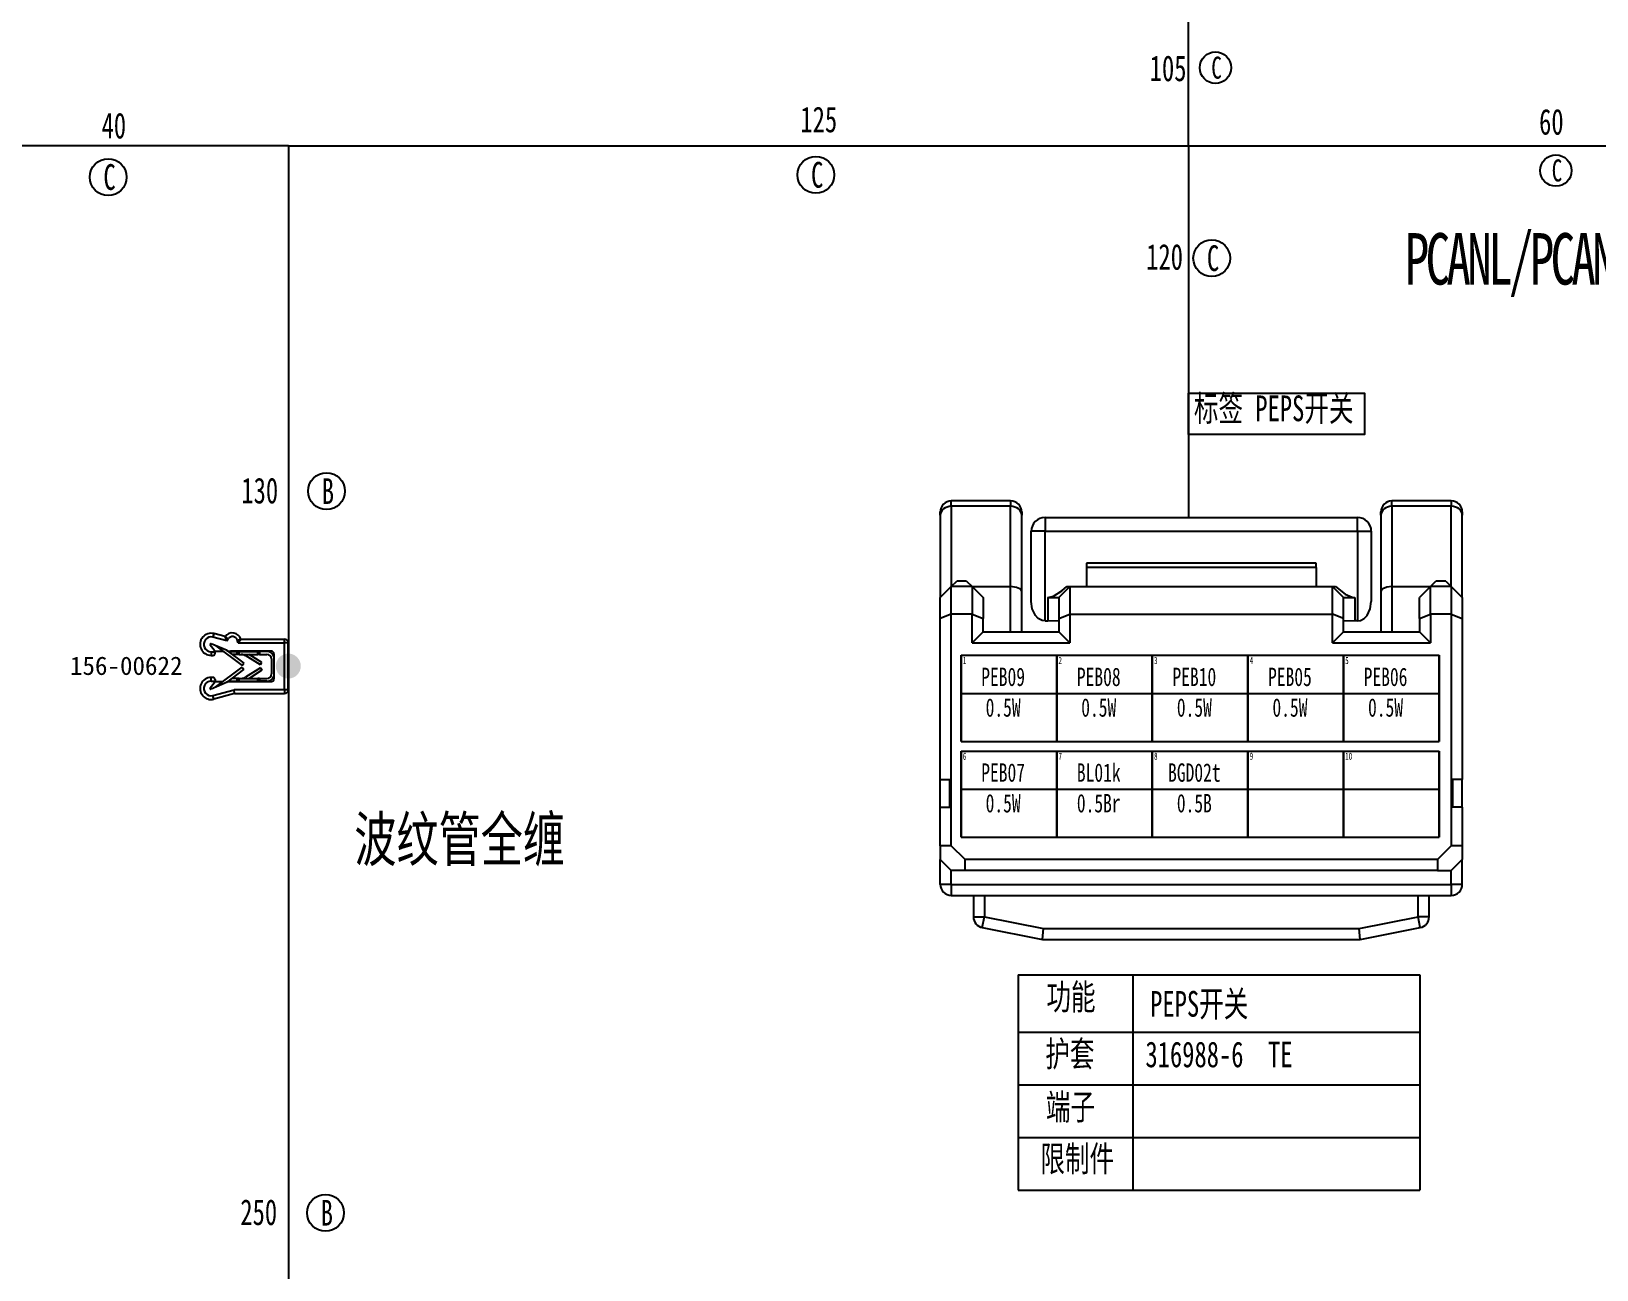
# Model space of a CAD drawing. Header units: millimetres. Extents: x 1543 to 5748, y 1576 to 2417.
# Drawn here: x 3037.9 to 3250.8, y 1858.1 to 2026.5 of the extents above; entities that cross this region are included whole.
import ezdxf

# ---------------------------------------------------------------- set-up
doc = ezdxf.new("R2010")
doc.units = ezdxf.units.MM
doc.layers.get('0').update_dxf_attribs({"lineweight": 25})
doc.layers.add('11文本层', color=255, linetype='Continuous')
for name, color, linetype, lineweight in [('1轮廓实线层', 7, 'Continuous', 50), ('5剖面线层', 1, 'Continuous', 25), ('_0', 7, 'Continuous', 25)]:
    doc.layers.add(name, color=color, linetype=linetype, lineweight=lineweight)
doc.styles.get("Standard").update_dxf_attribs({"font": ''})
doc.styles.add('仿宋体', font='', dxfattribs={"width": 0.7, "height": 3.5})
doc.styles.add('仿宋体GB2312', font='', dxfattribs={"width": 0.7})
doc.styles.add('标准', font='fangsong.ttf', dxfattribs={"width": 0.7, "height": 3.5})
doc.styles.get('Standard').set_extended_font_data('SimSun')
doc.styles.get('仿宋体').set_extended_font_data('SimSun')
doc.styles.get('仿宋体GB2312').set_extended_font_data('SimSun')

msp = doc.modelspace()

# ---------------------------------------------------------------- hatches: boundary and pattern name
at = {"layer": '5剖面线层', "linetype": 'ByBlock', "lineweight": -2}
h = msp.add_hatch(color=0, dxfattribs=at)
h.dxf.hatch_style = 1
edge = h.paths.add_edge_path()
edge.add_ellipse((3072.84, 1940.19), major_axis=(1.7, 0), ratio=1, start_angle=0, end_angle=360, ccw=False)

# ---------------------------------------------------------------- linework, layer by layer
at = {"lineweight": -3}
for p, q in [((3163, 1961.91), (3163, 1962.64)), ((3171.07, 1962.64), (3163, 1962.64)), ((3171.07, 1962.64), (3171.07, 1961.91)), ((3230.98, 1962.64), (3222.91, 1962.64)), ((3222.91, 1961.91), (3222.91, 1962.64)), ((3230.98, 1962.64), (3230.98, 1961.91)), ((3161.5, 1960.7), (3161.5, 1961.14)), ((3161.5, 1960.7), (3161.5, 1949.52)), ((3163, 1961.91), (3163, 1951.01)), ((3171.07, 1961.91), (3163, 1961.91)), ((3171.07, 1951.01), (3171.07, 1961.91)), ((3172.57, 1961.14), (3172.57, 1960.7)), ((3172.57, 1950.26), (3172.57, 1960.7)), ((3221.41, 1960.7), (3221.41, 1961.14)), ((3221.41, 1960.7), (3221.41, 1950.26)), ((3222.91, 1961.91), (3222.91, 1951.01)), ((3230.98, 1961.91), (3222.91, 1961.91)), ((3230.98, 1951.01), (3230.98, 1961.91)), ((3232.48, 1961.14), (3232.48, 1960.7)), ((3232.48, 1949.52), (3232.48, 1960.7)), ((3175.75, 1958.51), (3173.88, 1958.51)), ((3173.88, 1948.96), (3173.88, 1958.51)), ((3175.75, 1960.39), (3185.55, 1960.39)), ((3175.75, 1960.39), (3175.75, 1958.51)), ((3175.75, 1958.51), (3185.55, 1958.51)), ((3175.75, 1946.33), (3175.75, 1958.51)), ((3185.55, 1960.39), (3218.23, 1960.39)), ((3185.55, 1958.51), (3218.23, 1958.51)), ((3218.23, 1958.51), (3218.23, 1960.39)), ((3218.23, 1958.51), (3218.23, 1946.33)), ((3218.23, 1958.51), (3220.1, 1958.51)), ((3220.1, 1958.51), (3220.1, 1948.96)), ((3181.38, 1954.2), (3181.38, 1953.58)), ((3185.55, 1954.2), (3181.38, 1954.2)), ((3212.6, 1954.2), (3185.55, 1954.2)), ((3212.6, 1953.58), (3212.6, 1954.2)), ((3181.38, 1953.58), (3181.38, 1951.01)), ((3185.55, 1953.58), (3181.38, 1953.58)), ((3212.6, 1953.58), (3185.55, 1953.58)), ((3212.6, 1953.58), (3212.6, 1951.01)), ((3161.5, 1949.52), (3163, 1951.01)), ((3163, 1951.01), (3163.74, 1951.75)), ((3163, 1947.26), (3163, 1951.01)), ((3165.82, 1951.01), (3163, 1951.01)), ((3165.08, 1951.75), (3163.74, 1951.75)), ((3165.08, 1951.75), (3165.82, 1951.01)), ((3165.82, 1951.01), (3165.82, 1947.26)), ((3165.82, 1951.01), (3171.07, 1951.01)), ((3165.82, 1951.01), (3167.32, 1949.52)), ((3171.07, 1944.83), (3171.07, 1951.01)), ((3172.57, 1944.83), (3172.57, 1950.26)), ((3177.63, 1949.52), (3179.13, 1951.01)), ((3178.73, 1951.01), (3179.13, 1951.01)), ((3179.13, 1951.01), (3185.55, 1951.01)), ((3179.13, 1951.01), (3179.13, 1947.26)), ((3185.55, 1951.01), (3214.85, 1951.01)), ((3214.85, 1947.26), (3214.85, 1951.01)), ((3216.35, 1949.52), (3214.85, 1951.01)), ((3214.85, 1951.01), (3215.25, 1951.01)), ((3221.41, 1950.26), (3221.41, 1944.83)), ((3222.91, 1951.01), (3228.16, 1951.01)), ((3222.91, 1951.01), (3222.91, 1944.83)), ((3228.16, 1951.01), (3226.66, 1949.52)), ((3228.16, 1951.01), (3228.9, 1951.75)), ((3230.98, 1951.01), (3228.16, 1951.01)), ((3228.16, 1947.26), (3228.16, 1951.01)), ((3230.24, 1951.75), (3228.9, 1951.75)), ((3230.24, 1951.75), (3230.98, 1951.01)), ((3230.98, 1951.01), (3230.98, 1947.26)), ((3230.98, 1951.01), (3232.48, 1949.52)), ((3161.5, 1946.64), (3161.5, 1949.52)), ((3167.32, 1949.52), (3167.32, 1946.64)), ((3176.13, 1949.52), (3176.13, 1946.33)), ((3176.13, 1949.52), (3177.63, 1949.52)), ((3177.63, 1949.52), (3177.63, 1946.64)), ((3216.35, 1946.64), (3216.35, 1949.52)), ((3216.35, 1949.52), (3217.85, 1949.52)), ((3217.85, 1949.52), (3217.85, 1946.33)), ((3226.66, 1946.64), (3226.66, 1949.52)), ((3232.48, 1949.52), (3232.48, 1946.64)), ((3163, 1947.26), (3161.5, 1946.64)), ((3161.5, 1924.76), (3161.5, 1946.64)), ((3163, 1916.43), (3163, 1947.26)), ((3165.82, 1947.26), (3163, 1947.26)), ((3165.82, 1943.33), (3165.82, 1947.26)), ((3165.82, 1947.26), (3167.32, 1946.64)), ((3167.32, 1944.83), (3167.32, 1946.64)), ((3175.75, 1946.33), (3176.13, 1946.33)), ((3177.63, 1946.64), (3179.13, 1947.26)), ((3177.63, 1946.64), (3177.63, 1944.83)), ((3179.13, 1947.26), (3185.55, 1947.26)), ((3179.13, 1947.26), (3179.13, 1943.33)), ((3185.55, 1947.26), (3214.85, 1947.26)), ((3214.85, 1943.33), (3214.85, 1947.26)), ((3216.35, 1946.64), (3214.85, 1947.26)), ((3216.35, 1944.83), (3216.35, 1946.64)), ((3218.23, 1946.33), (3217.85, 1946.33)), ((3226.66, 1946.64), (3228.16, 1947.26)), ((3226.66, 1946.64), (3226.66, 1944.83)), ((3230.98, 1947.26), (3228.16, 1947.26)), ((3228.16, 1947.26), (3228.16, 1943.33)), ((3230.98, 1947.26), (3230.98, 1916.43)), ((3230.98, 1947.26), (3232.48, 1946.64)), ((3232.48, 1946.64), (3232.48, 1924.76)), ((3167.32, 1944.83), (3165.82, 1943.33)), ((3167.32, 1944.83), (3177.63, 1944.83)), ((3177.63, 1944.83), (3179.13, 1943.33)), ((3216.35, 1944.83), (3214.85, 1943.33)), ((3216.35, 1944.83), (3226.66, 1944.83)), ((3226.66, 1944.83), (3228.16, 1943.33)), ((3164.33, 1929.96), (3164.33, 1941.66)), ((3164.33, 1941.66), (3164.33, 1929.96)), ((3164.33, 1941.66), (3177.33, 1941.66)), ((3164.33, 1929.96), (3164.33, 1941.66)), ((3164.33, 1941.66), (3164.33, 1929.96)), ((3164.33, 1941.66), (3177.33, 1941.66)), ((3164.33, 1941.66), (3177.33, 1941.66)), ((3164.33, 1929.96), (3164.33, 1941.66)), ((3164.33, 1941.66), (3164.33, 1929.96)), ((3164.33, 1941.66), (3177.33, 1941.66)), ((3164.33, 1941.66), (3177.33, 1941.66)), ((3164.33, 1941.66), (3177.33, 1941.66)), ((3164.33, 1941.66), (3177.33, 1941.66)), ((3165.82, 1943.33), (3179.13, 1943.33)), ((3177.33, 1929.96), (3177.33, 1941.66)), ((3177.33, 1941.66), (3177.33, 1929.96)), ((3177.33, 1929.96), (3177.33, 1941.66)), ((3177.33, 1941.66), (3177.33, 1929.96)), ((3177.33, 1929.96), (3177.33, 1941.66)), ((3177.33, 1941.66), (3177.33, 1929.96)), ((3177.33, 1929.96), (3177.33, 1941.66)), ((3177.33, 1941.66), (3177.33, 1929.96)), ((3177.33, 1929.96), (3177.33, 1941.66)), ((3177.33, 1941.66), (3177.33, 1929.96)), ((3177.33, 1941.66), (3190.33, 1941.66)), ((3177.33, 1929.96), (3177.33, 1941.66)), ((3177.33, 1941.66), (3177.33, 1929.96)), ((3177.33, 1941.66), (3190.33, 1941.66)), ((3177.33, 1941.66), (3190.33, 1941.66)), ((3177.33, 1929.96), (3177.33, 1941.66)), ((3177.33, 1941.66), (3177.33, 1929.96)), ((3177.33, 1941.66), (3190.33, 1941.66)), ((3177.33, 1941.66), (3190.33, 1941.66)), ((3177.33, 1941.66), (3190.33, 1941.66)), ((3177.33, 1941.66), (3190.33, 1941.66)), ((3190.33, 1929.96), (3190.33, 1941.66)), ((3190.33, 1941.66), (3190.33, 1929.96)), ((3190.33, 1929.96), (3190.33, 1941.66)), ((3190.33, 1941.66), (3190.33, 1929.96)), ((3190.33, 1929.96), (3190.33, 1941.66)), ((3190.33, 1941.66), (3190.33, 1929.96)), ((3190.33, 1929.96), (3190.33, 1941.66)), ((3190.33, 1941.66), (3190.33, 1929.96)), ((3190.33, 1929.96), (3190.33, 1941.66)), ((3190.33, 1941.66), (3190.33, 1929.96)), ((3190.33, 1941.66), (3203.33, 1941.66)), ((3190.33, 1929.96), (3190.33, 1941.66)), ((3190.33, 1941.66), (3190.33, 1929.96)), ((3190.33, 1941.66), (3203.33, 1941.66)), ((3190.33, 1941.66), (3203.33, 1941.66)), ((3190.33, 1929.96), (3190.33, 1941.66)), ((3190.33, 1941.66), (3190.33, 1929.96)), ((3190.33, 1941.66), (3203.33, 1941.66)), ((3190.33, 1941.66), (3203.33, 1941.66)), ((3190.33, 1941.66), (3203.33, 1941.66)), ((3190.33, 1941.66), (3203.33, 1941.66)), ((3203.33, 1929.96), (3203.33, 1941.66)), ((3203.33, 1941.66), (3203.33, 1929.96)), ((3203.33, 1929.96), (3203.33, 1941.66)), ((3203.33, 1941.66), (3203.33, 1929.96)), ((3203.33, 1929.96), (3203.33, 1941.66)), ((3203.33, 1941.66), (3203.33, 1929.96)), ((3203.33, 1929.96), (3203.33, 1941.66)), ((3203.33, 1941.66), (3203.33, 1929.96)), ((3203.33, 1929.96), (3203.33, 1941.66)), ((3203.33, 1941.66), (3203.33, 1929.96)), ((3203.33, 1941.66), (3216.33, 1941.66)), ((3203.33, 1929.96), (3203.33, 1941.66)), ((3203.33, 1941.66), (3203.33, 1929.96)), ((3203.33, 1941.66), (3216.33, 1941.66)), ((3203.33, 1941.66), (3216.33, 1941.66)), ((3203.33, 1929.96), (3203.33, 1941.66)), ((3203.33, 1941.66), (3203.33, 1929.96)), ((3203.33, 1941.66), (3216.33, 1941.66)), ((3203.33, 1941.66), (3216.33, 1941.66)), ((3203.33, 1941.66), (3216.33, 1941.66)), ((3203.33, 1941.66), (3216.33, 1941.66)), ((3214.85, 1943.33), (3228.16, 1943.33)), ((3216.33, 1929.96), (3216.33, 1941.66)), ((3216.33, 1941.66), (3216.33, 1929.96)), ((3216.33, 1929.96), (3216.33, 1941.66)), ((3216.33, 1941.66), (3216.33, 1929.96)), ((3216.33, 1929.96), (3216.33, 1941.66)), ((3216.33, 1941.66), (3216.33, 1929.96)), ((3216.33, 1929.96), (3216.33, 1941.66)), ((3216.33, 1941.66), (3216.33, 1929.96)), ((3216.33, 1929.96), (3216.33, 1941.66)), ((3216.33, 1941.66), (3216.33, 1929.96)), ((3216.33, 1941.66), (3229.32, 1941.66)), ((3216.33, 1929.96), (3216.33, 1941.66)), ((3216.33, 1941.66), (3216.33, 1929.96)), ((3216.33, 1941.66), (3229.32, 1941.66)), ((3216.33, 1941.66), (3229.32, 1941.66)), ((3216.33, 1929.96), (3216.33, 1941.66)), ((3216.33, 1941.66), (3216.33, 1929.96)), ((3216.33, 1941.66), (3229.32, 1941.66)), ((3216.33, 1941.66), (3229.32, 1941.66)), ((3216.33, 1941.66), (3229.32, 1941.66)), ((3216.33, 1941.66), (3229.32, 1941.66)), ((3229.32, 1929.96), (3229.32, 1941.66)), ((3229.32, 1941.66), (3229.32, 1929.96)), ((3229.32, 1929.96), (3229.32, 1941.66)), ((3229.32, 1941.66), (3229.32, 1929.96)), ((3229.32, 1929.96), (3229.32, 1941.66)), ((3229.32, 1941.66), (3229.32, 1929.96)), ((3229.32, 1929.96), (3229.32, 1941.66)), ((3229.32, 1941.66), (3229.32, 1929.96)), ((3164.33, 1936.46), (3177.33, 1936.46)), ((3177.33, 1936.46), (3190.33, 1936.46)), ((3190.33, 1936.46), (3203.33, 1936.46)), ((3203.33, 1936.46), (3216.33, 1936.46)), ((3216.33, 1936.46), (3229.32, 1936.46)), ((3164.33, 1929.96), (3177.33, 1929.96)), ((3164.33, 1929.96), (3177.33, 1929.96)), ((3164.33, 1916.94), (3164.33, 1928.64)), ((3164.33, 1928.64), (3164.33, 1916.94)), ((3164.33, 1928.64), (3177.33, 1928.64)), ((3164.33, 1916.94), (3164.33, 1928.64)), ((3164.33, 1928.64), (3164.33, 1916.94)), ((3164.33, 1928.64), (3177.33, 1928.64)), ((3164.33, 1928.64), (3177.33, 1928.64)), ((3164.33, 1916.94), (3164.33, 1928.64)), ((3164.33, 1928.64), (3164.33, 1916.94)), ((3164.33, 1928.64), (3177.33, 1928.64)), ((3164.33, 1928.64), (3177.33, 1928.64)), ((3164.33, 1928.64), (3177.33, 1928.64)), ((3164.33, 1928.64), (3177.33, 1928.64)), ((3177.33, 1929.96), (3190.33, 1929.96)), ((3177.33, 1929.96), (3190.33, 1929.96)), ((3177.33, 1916.94), (3177.33, 1928.64)), ((3177.33, 1928.64), (3177.33, 1916.94)), ((3177.33, 1916.94), (3177.33, 1928.64)), ((3177.33, 1928.64), (3177.33, 1916.94)), ((3177.33, 1916.94), (3177.33, 1928.64)), ((3177.33, 1928.64), (3177.33, 1916.94)), ((3177.33, 1916.94), (3177.33, 1928.64)), ((3177.33, 1928.64), (3177.33, 1916.94)), ((3177.33, 1916.94), (3177.33, 1928.64)), ((3177.33, 1928.64), (3177.33, 1916.94)), ((3177.33, 1928.64), (3190.33, 1928.64)), ((3177.33, 1916.94), (3177.33, 1928.64)), ((3177.33, 1928.64), (3177.33, 1916.94)), ((3177.33, 1928.64), (3190.33, 1928.64)), ((3177.33, 1928.64), (3190.33, 1928.64)), ((3177.33, 1916.94), (3177.33, 1928.64)), ((3177.33, 1928.64), (3177.33, 1916.94)), ((3177.33, 1928.64), (3190.33, 1928.64)), ((3177.33, 1928.64), (3190.33, 1928.64)), ((3177.33, 1928.64), (3190.33, 1928.64)), ((3177.33, 1928.64), (3190.33, 1928.64)), ((3190.33, 1929.96), (3203.33, 1929.96)), ((3190.33, 1929.96), (3203.33, 1929.96)), ((3190.33, 1916.94), (3190.33, 1928.64)), ((3190.33, 1928.64), (3190.33, 1916.94)), ((3190.33, 1916.94), (3190.33, 1928.64)), ((3190.33, 1928.64), (3190.33, 1916.94)), ((3190.33, 1916.94), (3190.33, 1928.64)), ((3190.33, 1928.64), (3190.33, 1916.94)), ((3190.33, 1916.94), (3190.33, 1928.64)), ((3190.33, 1928.64), (3190.33, 1916.94)), ((3190.33, 1916.94), (3190.33, 1928.64)), ((3190.33, 1928.64), (3190.33, 1916.94)), ((3190.33, 1928.64), (3203.33, 1928.64)), ((3190.33, 1916.94), (3190.33, 1928.64)), ((3190.33, 1928.64), (3190.33, 1916.94)), ((3190.33, 1928.64), (3203.33, 1928.64)), ((3190.33, 1928.64), (3203.33, 1928.64)), ((3190.33, 1916.94), (3190.33, 1928.64)), ((3190.33, 1928.64), (3190.33, 1916.94)), ((3190.33, 1928.64), (3203.33, 1928.64)), ((3190.33, 1928.64), (3203.33, 1928.64)), ((3190.33, 1928.64), (3203.33, 1928.64)), ((3190.33, 1928.64), (3203.33, 1928.64)), ((3203.33, 1929.96), (3216.33, 1929.96)), ((3203.33, 1929.96), (3216.33, 1929.96)), ((3203.33, 1916.94), (3203.33, 1928.64)), ((3203.33, 1928.64), (3203.33, 1916.94)), ((3203.33, 1916.94), (3203.33, 1928.64)), ((3203.33, 1928.64), (3203.33, 1916.94)), ((3203.33, 1916.94), (3203.33, 1928.64)), ((3203.33, 1928.64), (3203.33, 1916.94)), ((3203.33, 1916.94), (3203.33, 1928.64)), ((3203.33, 1928.64), (3203.33, 1916.94)), ((3203.33, 1916.94), (3203.33, 1928.64)), ((3203.33, 1928.64), (3203.33, 1916.94)), ((3203.33, 1928.64), (3216.33, 1928.64)), ((3203.33, 1916.94), (3203.33, 1928.64)), ((3203.33, 1928.64), (3203.33, 1916.94)), ((3203.33, 1928.64), (3216.33, 1928.64)), ((3203.33, 1928.64), (3216.33, 1928.64)), ((3203.33, 1916.94), (3203.33, 1928.64)), ((3203.33, 1928.64), (3203.33, 1916.94)), ((3203.33, 1928.64), (3216.33, 1928.64)), ((3203.33, 1928.64), (3216.33, 1928.64)), ((3203.33, 1928.64), (3216.33, 1928.64)), ((3203.33, 1928.64), (3216.33, 1928.64)), ((3216.33, 1929.96), (3229.32, 1929.96)), ((3216.33, 1929.96), (3229.32, 1929.96)), ((3216.33, 1916.94), (3216.33, 1928.64)), ((3216.33, 1928.64), (3216.33, 1916.94)), ((3216.33, 1916.94), (3216.33, 1928.64)), ((3216.33, 1928.64), (3216.33, 1916.94)), ((3216.33, 1916.94), (3216.33, 1928.64)), ((3216.33, 1928.64), (3216.33, 1916.94)), ((3216.33, 1916.94), (3216.33, 1928.64)), ((3216.33, 1928.64), (3216.33, 1916.94)), ((3216.33, 1916.94), (3216.33, 1928.64)), ((3216.33, 1928.64), (3216.33, 1916.94)), ((3216.33, 1928.64), (3229.32, 1928.64)), ((3216.33, 1916.94), (3216.33, 1928.64)), ((3216.33, 1928.64), (3216.33, 1916.94)), ((3216.33, 1928.64), (3229.32, 1928.64)), ((3216.33, 1928.64), (3229.32, 1928.64)), ((3216.33, 1916.94), (3216.33, 1928.64)), ((3216.33, 1928.64), (3216.33, 1916.94)), ((3216.33, 1928.64), (3229.32, 1928.64)), ((3216.33, 1928.64), (3229.32, 1928.64)), ((3216.33, 1928.64), (3229.32, 1928.64)), ((3216.33, 1928.64), (3229.32, 1928.64)), ((3229.32, 1916.94), (3229.32, 1928.64)), ((3229.32, 1928.64), (3229.32, 1916.94)), ((3229.32, 1916.94), (3229.32, 1928.64)), ((3229.32, 1928.64), (3229.32, 1916.94)), ((3229.32, 1916.94), (3229.32, 1928.64)), ((3229.32, 1928.64), (3229.32, 1916.94)), ((3229.32, 1916.94), (3229.32, 1928.64)), ((3229.32, 1928.64), (3229.32, 1916.94)), ((3161.5, 1921.01), (3161.5, 1924.76)), ((3161.5, 1924.76), (3162.82, 1924.76)), ((3162.82, 1921.01), (3162.82, 1924.76)), ((3231.16, 1924.76), (3231.16, 1921.01)), ((3232.48, 1924.76), (3231.16, 1924.76)), ((3232.48, 1921.01), (3232.48, 1924.76)), ((3164.33, 1923.44), (3177.33, 1923.44)), ((3177.33, 1923.44), (3190.33, 1923.44)), ((3190.33, 1923.44), (3203.33, 1923.44)), ((3203.33, 1923.44), (3216.33, 1923.44)), ((3216.33, 1923.44), (3229.32, 1923.44)), ((3161.5, 1916.43), (3161.5, 1921.01)), ((3161.5, 1921.01), (3162.82, 1921.01)), ((3232.48, 1921.01), (3231.16, 1921.01)), ((3232.48, 1921.01), (3232.48, 1916.43)), ((3161.5, 1915.77), (3161.5, 1916.43)), ((3163, 1915.77), (3163, 1916.43)), ((3164.33, 1916.94), (3177.33, 1916.94)), ((3164.33, 1916.94), (3177.33, 1916.94)), ((3177.33, 1916.94), (3190.33, 1916.94)), ((3177.33, 1916.94), (3190.33, 1916.94)), ((3190.33, 1916.94), (3203.33, 1916.94)), ((3190.33, 1916.94), (3203.33, 1916.94)), ((3203.33, 1916.94), (3216.33, 1916.94)), ((3203.33, 1916.94), (3216.33, 1916.94)), ((3216.33, 1916.94), (3229.32, 1916.94)), ((3216.33, 1916.94), (3229.32, 1916.94)), ((3230.98, 1916.43), (3230.98, 1915.77)), ((3232.48, 1916.43), (3232.48, 1915.77)), ((3161.5, 1915.77), (3161.5, 1913.89)), ((3163, 1915.77), (3161.5, 1915.77)), ((3161.5, 1910.52), (3161.5, 1913.89)), ((3161.5, 1913.89), (3163, 1912.39)), ((3164.88, 1913.89), (3163, 1915.77)), ((3164.88, 1912.39), (3164.88, 1913.89)), ((3185.55, 1913.89), (3164.88, 1913.89)), ((3229.1, 1913.89), (3185.55, 1913.89)), ((3229.1, 1913.89), (3230.98, 1915.77)), ((3229.1, 1913.89), (3229.1, 1912.39)), ((3232.48, 1915.77), (3230.98, 1915.77)), ((3230.98, 1912.39), (3232.48, 1913.89)), ((3232.48, 1915.77), (3232.48, 1913.89)), ((3232.48, 1910.52), (3232.48, 1913.89)), ((3163, 1910.52), (3163, 1912.39)), ((3164.88, 1912.39), (3163, 1912.39)), ((3185.55, 1912.39), (3164.88, 1912.39)), ((3185.55, 1912.39), (3165.44, 1912.39)), ((3228.54, 1912.39), (3185.55, 1912.39)), ((3229.1, 1912.39), (3206.36, 1912.39)), ((3229.1, 1912.39), (3230.98, 1912.39)), ((3230.98, 1910.52), (3230.98, 1912.39)), ((3163, 1910.52), (3161.5, 1910.52)), ((3163, 1910.52), (3163, 1909.02)), ((3163, 1910.52), (3185.55, 1910.52)), ((3185.55, 1910.52), (3230.98, 1910.52)), ((3230.98, 1910.52), (3230.98, 1909.02)), ((3232.48, 1910.52), (3230.98, 1910.52)), ((3163, 1909.02), (3185.55, 1909.02)), ((3166, 1909.02), (3166, 1906.12)), ((3167.5, 1909.02), (3167.5, 1906.12)), ((3185.55, 1909.02), (3230.98, 1909.02)), ((3226.48, 1906.12), (3226.48, 1909.02)), ((3227.98, 1906.12), (3227.98, 1909.02)), ((3166, 1906.12), (3167.5, 1906.12)), ((3167.21, 1904.65), (3167.5, 1906.12)), ((3167.5, 1906.12), (3175.53, 1904.52)), ((3218.45, 1904.52), (3226.48, 1906.12)), ((3227.98, 1906.12), (3226.48, 1906.12)), ((3226.77, 1904.65), (3226.48, 1906.12)), ((3167.21, 1904.65), (3175.38, 1903.02)), ((3175.38, 1903.02), (3175.53, 1904.52)), ((3175.53, 1904.52), (3185.55, 1904.52)), ((3185.55, 1904.52), (3218.45, 1904.52)), ((3218.6, 1903.02), (3218.45, 1904.52)), ((3218.6, 1903.02), (3226.77, 1904.65)), ((3175.38, 1903.02), (3185.55, 1903.02)), ((3185.55, 1903.02), (3218.6, 1903.02))]:
    msp.add_line(p, q, dxfattribs=at)
for p, q in [((3062.73, 1944.6), (3062.6, 1944.12)), ((3064.46, 1943.62), (3062.6, 1944.12)), ((3064.26, 1944.19), (3062.73, 1944.6)), ((3064.66, 1943.9), (3064.26, 1944.19)), ((3064.46, 1943.62), (3064.26, 1944.19)), ((3064.46, 1943.62), (3064.66, 1943.9)), ((3065.91, 1943.7), (3066.39, 1943.85)), ((3066.02, 1943.35), (3065.91, 1943.7)), ((3066.02, 1943.35), (3066.39, 1943.85)), ((3066.39, 1943.85), (3072.34, 1943.85)), ((3072.34, 1943.35), (3072.34, 1943.85)), ((3062.21, 1943.07), (3062.76, 1942.4)), ((3064.53, 1942.29), (3062.33, 1943.23)), ((3062.34, 1942.15), (3062.88, 1942.15)), ((3062.34, 1942.15), (3062.34, 1941.65)), ((3062.34, 1941.65), (3062.59, 1941.65)), ((3062.89, 1942.05), (3062.89, 1942.2)), ((3062.89, 1942.2), (3063.96, 1942.2)), ((3062.89, 1941.95), (3062.89, 1942.05)), ((3063, 1942.94), (3062.99, 1942.93)), ((3062.99, 1942.93), (3066.56, 1940.25)), ((3064.47, 1942.32), (3066.8, 1940.57)), ((3064.64, 1942.19), (3064.64, 1942.22)), ((3064.69, 1942.2), (3064.98, 1942.2)), ((3064.86, 1942.17), (3065.91, 1942.17)), ((3070.54, 1942.2), (3064.98, 1942.2)), ((3065.91, 1941.77), (3065.19, 1941.77)), ((3065.91, 1941.77), (3065.91, 1942.17)), ((3066.16, 1942.17), (3065.91, 1942.17)), ((3066.16, 1941.77), (3065.91, 1941.77)), ((3066.02, 1943.35), (3072.34, 1943.35)), ((3066.16, 1942.17), (3068.69, 1942.17)), ((3066.16, 1941.77), (3066.16, 1942.17)), ((3066.16, 1941.77), (3068.69, 1941.77)), ((3069.04, 1940.34), (3067.02, 1941.61)), ((3069.26, 1940.68), (3067.51, 1941.77)), ((3068.94, 1942.17), (3068.69, 1942.17)), ((3068.69, 1941.77), (3068.69, 1942.17)), ((3068.94, 1941.77), (3068.69, 1941.77)), ((3069.94, 1942.17), (3068.94, 1942.17)), ((3068.94, 1942.17), (3068.94, 1941.77)), ((3068.94, 1941.77), (3069.94, 1941.77)), ((3070.89, 1941.85), (3070.89, 1938.45)), ((3072.84, 1943.35), (3072.34, 1943.35)), ((3072.34, 1936.95), (3072.34, 1943.35)), ((3072.84, 1936.95), (3072.84, 1943.35)), ((3062.99, 1937.37), (3066.56, 1940.05)), ((3064.47, 1937.98), (3066.8, 1939.73)), ((3066.56, 1940.25), (3066.8, 1940.57)), ((3066.56, 1940.05), (3066.8, 1939.73)), ((3069.04, 1939.95), (3067.02, 1938.69)), ((3069.26, 1939.62), (3067.51, 1938.52)), ((3069.04, 1940.34), (3069.26, 1940.68)), ((3069.04, 1939.95), (3069.26, 1939.62)), ((3070.54, 1941.17), (3070.54, 1939.12)), ((3062.21, 1937.23), (3062.76, 1937.9)), ((3064.53, 1938.01), (3062.33, 1937.07)), ((3062.34, 1938.15), (3062.34, 1938.65)), ((3062.59, 1938.65), (3062.34, 1938.65)), ((3062.34, 1938.15), (3062.88, 1938.15)), ((3062.89, 1938.35), (3062.89, 1938.25)), ((3062.89, 1938.25), (3062.89, 1938.1)), ((3062.89, 1938.1), (3063.96, 1938.1)), ((3063, 1937.36), (3062.99, 1937.37)), ((3064.64, 1938.08), (3064.64, 1938.11)), ((3064.69, 1938.1), (3064.98, 1938.1)), ((3064.86, 1938.12), (3065.91, 1938.12)), ((3064.98, 1938.1), (3070.54, 1938.1)), ((3065.91, 1938.52), (3065.19, 1938.52)), ((3066.16, 1938.52), (3065.91, 1938.52)), ((3065.91, 1938.12), (3065.91, 1938.52)), ((3066.16, 1938.12), (3065.91, 1938.12)), ((3066.16, 1938.52), (3068.69, 1938.52)), ((3066.16, 1938.12), (3066.16, 1938.52)), ((3066.16, 1938.12), (3068.69, 1938.12)), ((3068.94, 1938.52), (3068.69, 1938.52)), ((3068.69, 1938.12), (3068.69, 1938.52)), ((3068.94, 1938.12), (3068.69, 1938.12)), ((3068.94, 1938.52), (3069.94, 1938.52)), ((3068.94, 1938.52), (3068.94, 1938.12)), ((3069.94, 1938.12), (3068.94, 1938.12)), ((3062.6, 1936.18), (3065.46, 1936.95)), ((3062.73, 1935.7), (3062.6, 1936.18)), ((3065.52, 1936.45), (3062.73, 1935.7)), ((3065.52, 1936.45), (3065.46, 1936.95)), ((3072.34, 1936.95), (3065.46, 1936.95)), ((3065.52, 1936.45), (3072.34, 1936.45)), ((3072.34, 1936.95), (3072.34, 1936.45)), ((3072.84, 1936.95), (3072.34, 1936.95))]:
    msp.add_line(p, q)
for points in [[(3172.57, 1950.26), (3172.54, 1950.41), (3172.31, 1950.68), (3171.88, 1950.89), (3171.07, 1951.01)], [(3176.13, 1949.52), (3176.88, 1949.69), (3178.03, 1950.43), (3178.73, 1951.01)], [(3215.25, 1951.01), (3216.58, 1949.98), (3217.5, 1949.55), (3217.85, 1949.52)], [(3222.91, 1951.01), (3222.21, 1950.93), (3221.67, 1950.68), (3221.44, 1950.41), (3221.41, 1950.26)], [(3175.75, 1946.33), (3175.34, 1946.39), (3174.83, 1946.67), (3174.45, 1947.07), (3174.01, 1947.99), (3173.88, 1948.96)], [(3218.23, 1946.33), (3218.64, 1946.39), (3219.15, 1946.67), (3219.53, 1947.07), (3219.97, 1947.99), (3220.1, 1948.96)], [(3177.63, 1946.28), (3177.63, 1946.29), (3177.62, 1946.29), (3177.54, 1946.3), (3176.13, 1946.33)], [(3217.85, 1946.33), (3216.4, 1946.3), (3216.36, 1946.29), (3216.35, 1946.29), (3216.35, 1946.28)]]:
    msp.add_lwpolyline(points, dxfattribs=at)
for centre, radius, start, end in [((3163, 1961.14), 1.5, 90, 180), ((3171.07, 1961.14), 1.5, 0, 90), ((3222.91, 1961.14), 1.5, 90, 180), ((3230.98, 1961.14), 1.5, 0, 90), ((3175.75, 1958.51), 1.88, 90, 180), ((3218.23, 1958.51), 1.88, 0, 90), ((3163, 1910.52), 1.5, 180, 270), ((3230.98, 1910.52), 1.5, 270, 0), ((3167.5, 1906.12), 1.5, 180, 258.6901), ((3226.48, 1906.12), 1.5, 281.3099, 0)]:
    msp.add_arc(centre, radius, start, end, dxfattribs=at)
for centre, radius, start, end in [((3062.34, 1943.15), 1.5, 75, 270), ((3062.34, 1943.15), 1, 75, 270), ((3065.24, 1943.5), 1.2, 16.9577, 144.9529), ((3065.24, 1943.5), 0.7, 16.9578, 144.9529), ((3072.34, 1943.35), 0.5, 0, 90), ((3062.29, 1943.13), 0.1, 67, 219.442), ((3062.59, 1941.95), 0.3, 270, 0), ((3062.34, 1942.05), 0.55, 0, 39.442), ((3064.86, 1942.77), 0.6, 233.1304, 270), ((3064.98, 1943.35), 1.15, 247, 270), ((3066.44, 1940.67), 1.1, 58.0221, 90), ((3069.94, 1941.17), 1, 18.1949, 90), ((3069.94, 1941.17), 0.6, 0, 90), ((3070.54, 1941.85), 0.35, 0, 90), ((3062.34, 1937.15), 1.5, 90, 285), ((3062.34, 1937.15), 1, 90, 285), ((3062.29, 1937.16), 0.1, 140.558, 293), ((3062.59, 1938.35), 0.3, 0, 90), ((3062.34, 1938.25), 0.55, 320.558, 0), ((3064.86, 1937.52), 0.6, 90, 126.8699), ((3064.98, 1936.95), 1.15, 90, 113), ((3066.44, 1939.62), 1.1, 270, 301.9779), ((3069.94, 1939.12), 0.6, 270, 0), ((3069.94, 1939.12), 1, 270, 341.8051), ((3070.54, 1938.45), 0.35, 270, 0), ((3072.34, 1936.95), 0.5, 270, 0)]:
    msp.add_arc(centre, radius, start, end)
for centre, start_param, end_param in [((3163, 1960.7), 4.712389, 6.283185), ((3171.07, 1960.7), 3.141593, 4.712389), ((3222.91, 1960.7), 4.712389, 6.283185), ((3230.98, 1960.7), 3.141593, 4.712389)]:
    msp.add_ellipse(centre, major_axis=(-1.5, 0), ratio=0.804574, start_param=start_param, end_param=end_param, dxfattribs=at)
at = {"layer": '11文本层'}
for p, q in [((3172.09, 1898.21), (3172.09, 1890.41)), ((3172.09, 1898.21), (3187.69, 1898.21)), ((3187.69, 1898.21), (3226.69, 1898.21)), ((3187.69, 1898.21), (3187.69, 1868.96)), ((3226.69, 1898.21), (3226.69, 1868.96)), ((3172.09, 1890.41), (3226.69, 1890.41)), ((3172.09, 1890.41), (3172.09, 1883.26)), ((3172.09, 1883.26), (3226.69, 1883.26)), ((3172.09, 1883.26), (3172.09, 1876.11)), ((3172.09, 1876.11), (3226.69, 1876.11)), ((3172.09, 1876.11), (3172.09, 1868.96)), ((3172.09, 1868.96), (3226.69, 1868.96))]:
    msp.add_line(p, q, dxfattribs=at)
at = {"layer": '1轮廓实线层', "lineweight": -3}
for q in [(3195.26, 2076.54), (3309.81, 2010.89)]:
    msp.add_line((3195.26, 2010.89), q, dxfattribs=at)
at = {"layer": '1轮廓实线层', "lineweight": -2}
msp.add_line((3072.89, 2010.89), (3072.89, 1745.53), dxfattribs=at)
msp.add_lwpolyline([(3195.26, 1977.28), (3219.19, 1977.28), (3219.19, 1971.68), (3195.26, 1971.68)], close=True, dxfattribs=at)
at = {"layer": '_0', "lineweight": -3}
for p, q in [((3072.89, 2010.89), (2652.29, 2010.89)), ((3072.89, 2010.89), (3195.26, 2010.89)), ((3195.26, 2010.89), (3195.26, 1960.39))]:
    msp.add_line(p, q, dxfattribs=at)
at = {"layer": '_0'}
for centre, radius in [((3198.92, 2021.53), 2.14), ((3245.21, 2007.55), 2.14), ((3048.35, 2006.66), 2.5), ((3144.58, 2006.96), 2.5), ((3198.41, 1995.63), 2.5), ((3078.04, 1963.97), 2.5), ((3077.9, 1865.87), 2.5)]:
    msp.add_circle(centre, radius, dxfattribs=at)

# ---------------------------------------------------------------- texts
at = {"lineweight": -3, "width": 0.6}
for s, p in [('1', (3164.57, 1940.47)), ('2', (3177.57, 1940.47)), ('3', (3190.57, 1940.47)), ('4', (3203.57, 1940.47)), ('5', (3216.56, 1940.47)), ('6', (3164.57, 1927.45)), ('7', (3177.57, 1927.45)), ('8', (3190.57, 1927.45)), ('9', (3203.57, 1927.45)), ('10', (3216.56, 1927.45))]:
    msp.add_text(s, height=0.975, dxfattribs=at).set_placement(p)
at = {"color": 1, "char_height": 2.5, "width": 6.2163, "attachment_point": 1, "style": '标准'}
for s, insert in [('\\pxqc;PEB09\\P0.5W', (3166.94, 1939.98)), ('\\pxqc;PEB08\\P0.5W', (3179.94, 1939.98)), ('\\pxqc;PEB10\\P0.5W', (3192.94, 1939.98)), ('\\pxqc;PEB05\\P0.5W', (3205.94, 1939.98)), ('\\pxqc;PEB06\\P0.5W', (3218.94, 1939.98)), ('\\pxqc;PEB07\\P0.5W', (3166.94, 1926.97)), ('\\pxqc;BL01k\\P0.5Br', (3179.94, 1926.97)), ('\\pxqc;BGD02t\\P0.5B', (3192.94, 1926.97))]:
    msp.add_mtext(s, dxfattribs=dict(at, insert=insert))
at = {"layer": '11文本层', "style": '标准', "width": 0.7}
for s, p in [('功能', (3175.93, 1893.48)), ('PEPS开关', (3190.04, 1892.53)), ('护套', (3175.78, 1885.74)), ('316988-6  TE', (3189.4, 1885.66)), ('端子', (3175.86, 1878.53)), ('限制件', (3175.11, 1871.48))]:
    msp.add_text(s, height=3.5, dxfattribs=at).set_placement(p)
at = {"layer": '11文本层', "attachment_point": 1, "style": '标准'}
for s, insert, char_height, width in [('{\\fSimSun|b0|i0|c134|p34;\\T0.75;PCANL/PCANH在此段做铰接点}', (3224.65, 1999.05), 7, 91.814), ('标签 PEPS开关 ', (3195.99, 1976.98), 3.5, 27.0608), ('{\\C1;波纹管全缠}', (3081.82, 1919.67), 6, 34.014)]:
    msp.add_mtext(s, dxfattribs=dict(at, insert=insert, char_height=char_height, width=width))
at = {"layer": '1轮廓实线层', "lineweight": 0, "insert": (3043.15, 1941.49), "char_height": 2.5, "attachment_point": 1}
msp.add_mtext('156-00622', dxfattribs=at)
at = {"layer": '_0', "attachment_point": 1}
for s, insert, char_height, width, style in [('105', (3189.98, 2023.2), 3.5, 5.9278, '仿宋体'), ('C', (3198.36, 2023.03), 2.99, 2.0733, '仿宋体GB2312'), ('125', (3142.48, 2016.25), 3.5, 5.9278, '仿宋体'), ('60', (3242.93, 2015.93), 3.5, 5.9278, '仿宋体'), ('40', (3047.45, 2015.41), 3.5, 5.9278, '仿宋体'), ('C', (3047.7, 2008.42), 3.5, 2.4249, '仿宋体GB2312'), ('C', (3143.93, 2008.72), 3.5, 2.4249, '仿宋体GB2312'), ('C', (3244.65, 2009.06), 2.99, 2.0733, '仿宋体GB2312'), ('{\\C256;120}', (3189.5, 1997.57), 3.5, 7.4377, '仿宋体'), ('C', (3197.76, 1997.39), 3.5, 2.4249, '仿宋体GB2312'), ('130', (3066.46, 1965.8), 3.5, 5.9278, '仿宋体'), ('B', (3077.4, 1965.72), 3.5, 2.4249, '仿宋体GB2312'), ('250', (3066.32, 1867.71), 3.5, 5.9278, '仿宋体'), ('B', (3077.25, 1867.63), 3.5, 2.4249, '仿宋体GB2312')]:
    msp.add_mtext(s, dxfattribs=dict(at, insert=insert, char_height=char_height, width=width, style=style))

doc.saveas('drawing.dxf')
